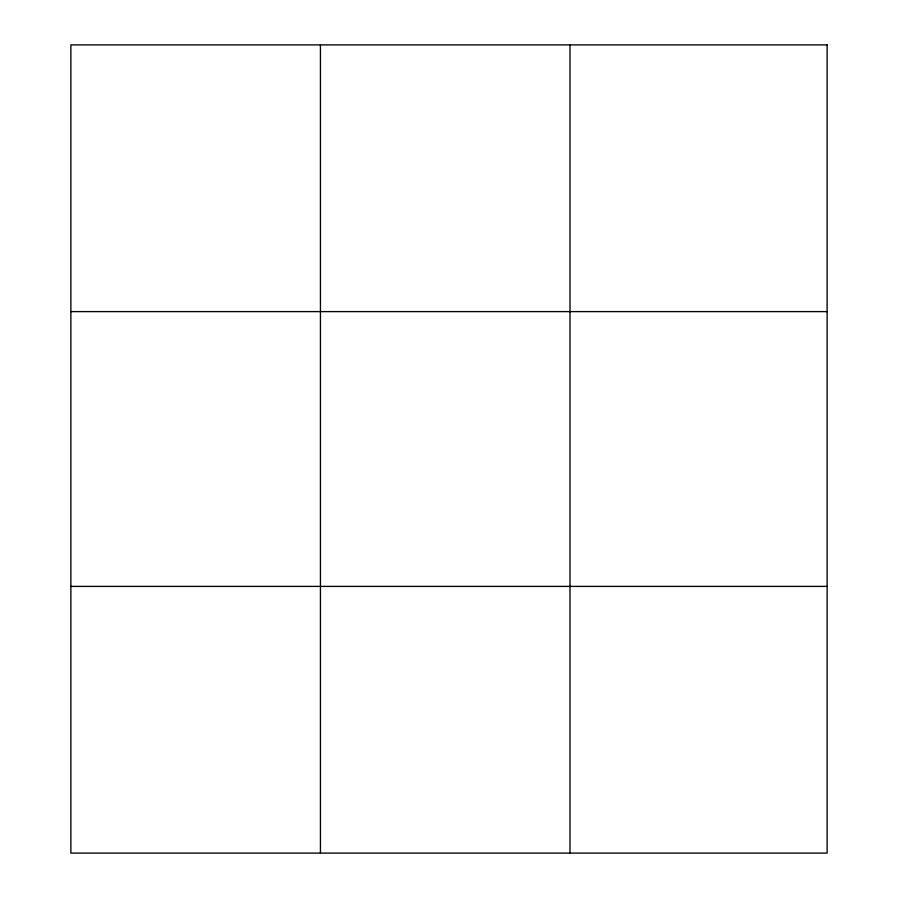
<?xml version="1.0" encoding="UTF-8"?>
<svg xmlns="http://www.w3.org/2000/svg" width="898" height="898" viewBox="0 0 898 898"><rect width="100%" height="100%" fill="white"/><g stroke="black" fill="none" stroke-linecap="round" stroke-linejoin="round"><path stroke-width="1.35" d="M320.44 853.1L320.44 44.9M570.005 853.1L570.005 44.9M70.875 311.606L827.125 311.606M70.875 586.394L827.125 586.394M827.125 44.9L827.125 853.1L70.875 853.1L70.875 44.9L827.125 44.9"/></g></svg>
